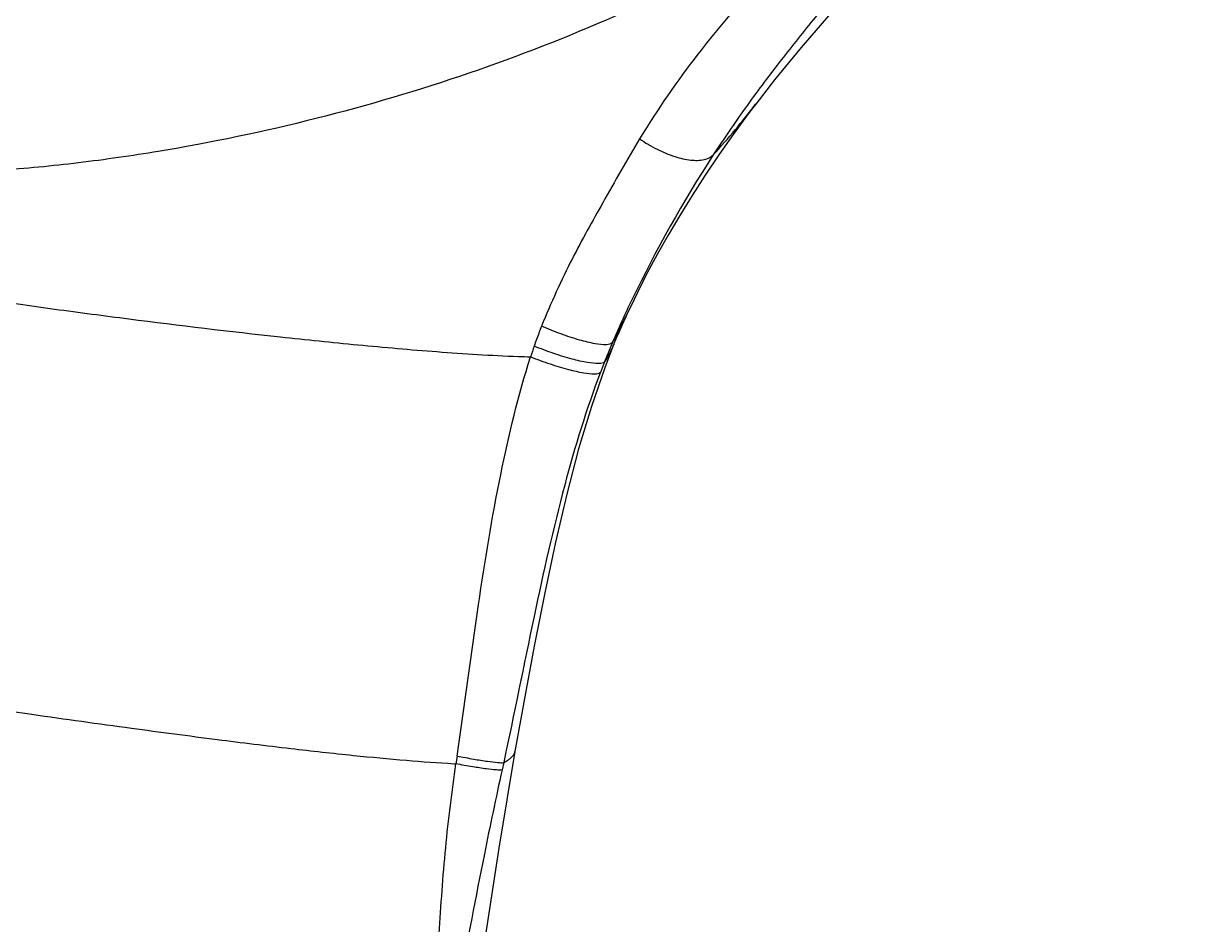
# Model space of a CAD drawing. Extents: x 13222 to 13816, y -23073 to -22653.
# Drawn here: x 13717.75 to 13735.27, y -22826.76 to -22813.33 of the extents above; entities that cross this region are included whole.
import ezdxf

# ---------------------------------------------------------------- set-up
doc = ezdxf.new("R2010")
doc.units = 0
doc.header["$MEASUREMENT"] = 0
doc.layers.get('0').update_dxf_attribs({"linetype": 'CONTINUOUS'})

msp = doc.modelspace()

# ---------------------------------------------------------------- linework, layer by layer
at = {"color": 7, "linetype": 'Continuous'}
for p, q in [((13728.936, -22814.17), (13728.654, -22814.533)), ((13728.664, -22814.521), (13728.544, -22814.679)), ((13728.664, -22814.521), (13728.654, -22814.534)), ((13728.544, -22814.679), (13728.32, -22814.986)), ((13726.52, -22818.087), (13726.402, -22818.374)), ((13724.205, -22824.247), (13724.188, -22824.363)), ((13724.9, -22824.343), (13724.876, -22824.453))]:
    msp.add_line(p, q, dxfattribs=at)
for points in [[(13735.265, -22807.805), (13734.497, -22808.499), (13733.958, -22808.994), (13733.438, -22809.478), (13732.936, -22809.952), (13732.444, -22810.423), (13731.966, -22810.889), (13731.503, -22811.349), (13731.047, -22811.812), (13730.598, -22812.28), (13730.161, -22812.748), (13729.738, -22813.217), (13729.331, -22813.689), (13728.936, -22814.17)], [(13728.32, -22814.986), (13728.106, -22815.29), (13727.903, -22815.592)], [(13727.903, -22815.592), (13727.709, -22815.893), (13727.525, -22816.19), (13727.352, -22816.484), (13727.188, -22816.774), (13727.035, -22817.059), (13726.892, -22817.34), (13726.782, -22817.566)], [(13726.782, -22817.566), (13726.756, -22817.624), (13726.72, -22817.701), (13726.685, -22817.778), (13726.649, -22817.857), (13726.614, -22817.938), (13726.578, -22818.022), (13726.543, -22818.107), (13726.539, -22818.118)], [(13726.537, -22818.119), (13726.41, -22818.447), (13726.206, -22819.036), (13726.016, -22819.669), (13725.839, -22820.345), (13725.672, -22821.061), (13725.512, -22821.814), (13725.355, -22822.608), (13725.199, -22823.444), (13725.068, -22824.178)], [(13725.068, -22824.179), (13724.827, -22825.617), (13724.578, -22827.233), (13724.34, -22828.872), (13724.113, -22830.515), (13723.892, -22832.16), (13723.673, -22833.83), (13723.452, -22835.54), (13723.229, -22837.283)]]:
    msp.add_lwpolyline(points, dxfattribs=at)
for centre, radius, start, end in [((13720.196, -22808.104), 10.624, 317.445, 322.76), ((13744.6, -22826.02), 19.747, 147.0847, 154.2823), ((13740.324, -22823.96), 15.002, 154.2856, 156.953), ((13715.037, -22811.979), 13.007, 331.9916, 334.513), ((13734.948, -22821.424), 10.141, 161.089, 162.0426), ((13739.532, -22823.558), 14.116, 158.4564, 159.1304)]:
    msp.add_arc(centre, radius, start, end, dxfattribs=at)
for points, start_tangent, end_tangent in [([(13730.094, -22811.327), (13729.629, -22811.618), (13728.631, -22812.197), (13726.559, -22813.222), (13724.38, -22814.073), (13722.104, -22814.748), (13719.755, -22815.238), (13718.567, -22815.408), (13717.974, -22815.472), (13717.383, -22815.521)], (-0.842395, -0.53886), (-0.997545, -0.070021)), ([(13730.094, -22811.327), (13729.462, -22811.933), (13728.562, -22812.871), (13727.794, -22813.787), (13726.924, -22815.05)], (-0.739073, -0.673625), (-0.523031, -0.852314)), ([(13731.024, -22811.505), (13730.522, -22812.077), (13730.022, -22812.661), (13729.509, -22813.279), (13729.005, -22813.913), (13728.5, -22814.589), (13728.022, -22815.289)], (-0.662461, -0.749096), (-0.545052, -0.838403)), ([(13726.924, -22815.05), (13726.375, -22816.005), (13725.924, -22816.831), (13725.464, -22817.84)], (-0.516621, -0.856214), (-0.381715, -0.92428)), ([(13726.924, -22815.05), (13727.185, -22815.205), (13727.448, -22815.314), (13727.689, -22815.366), (13727.887, -22815.358), (13728.022, -22815.289)], (0.823097, -0.567901), (0.715127, 0.698995)), ([(13717.125, -22817.43), (13718.211, -22817.586), (13719.316, -22817.732), (13721.573, -22818.001), (13722.728, -22818.119), (13723.906, -22818.221), (13725.117, -22818.292), (13725.301, -22818.298)], (0.988926, -0.148406), (0.999547, -0.030087)), ([(13725.464, -22817.84), (13725.426, -22817.939), (13725.389, -22818.039), (13725.354, -22818.138)], (-0.362226, -0.93209), (-0.323088, -0.946369)), ([(13726.521, -22818.087), (13726.433, -22818.117), (13726.263, -22818.103), (13726.03, -22818.048), (13725.754, -22817.958), (13725.464, -22817.84)], (-0.655194, -0.755461), (-0.914189, 0.405288)), ([(13726.402, -22818.374), (13726.317, -22818.398), (13726.15, -22818.384), (13725.919, -22818.332), (13725.645, -22818.247), (13725.354, -22818.138)], (-0.685446, -0.728124), (-0.926292, 0.376805)), ([(13726.537, -22818.119), (13726.402, -22818.374)], (-0.375713, -0.926736), (-0.550453, -0.834866)), ([(13724.205, -22824.247), (13724.525, -22821.989), (13724.856, -22820.054), (13725.301, -22818.298)], (0.145535, 0.989353), (0.30253, 0.95314)), ([(13725.301, -22818.298), (13725.591, -22818.403), (13725.864, -22818.485), (13726.094, -22818.536), (13726.258, -22818.551), (13726.342, -22818.529)], (0.931031, -0.36494), (0.699722, 0.714415)), ([(13726.342, -22818.529), (13725.809, -22820.209), (13725.353, -22822.165), (13724.9, -22824.343)], (-0.356651, -0.934238), (-0.209397, -0.977831)), ([(13716.147, -22823.372), (13717.873, -22823.624), (13719.356, -22823.831), (13720.632, -22823.999), (13721.728, -22824.134), (13722.663, -22824.236), (13723.451, -22824.31), (13724.157, -22824.361), (13724.188, -22824.363)], (0.989012, -0.147836), (0.998317, -0.057993)), ([(13724.205, -22824.247), (13724.453, -22824.292), (13724.661, -22824.325), (13724.814, -22824.342), (13724.9, -22824.343)], (0.982227, -0.187697), (0.986467, 0.163957)), ([(13724.9, -22824.343), (13724.951, -22824.315), (13724.993, -22824.286), (13725.049, -22824.226), (13725.068, -22824.179)], (0.896133, 0.443786), (0.185049, 0.982729)), ([(13717.776, -22874.063), (13717.932, -22872.821), (13718.09, -22871.58), (13718.248, -22870.339), (13718.408, -22869.098), (13718.563, -22867.893), (13718.719, -22866.688), (13718.875, -22865.482), (13719.032, -22864.277), (13719.183, -22863.114), (13719.335, -22861.951), (13719.487, -22860.788), (13719.639, -22859.625), (13719.785, -22858.512), (13719.932, -22857.398), (13720.079, -22856.284), (13720.225, -22855.17), (13720.366, -22854.112), (13720.505, -22853.053), (13720.645, -22851.995), (13720.785, -22850.937), (13720.917, -22849.94), (13721.049, -22848.943), (13721.18, -22847.946), (13721.313, -22846.95), (13721.436, -22846.01), (13721.56, -22845.07), (13721.685, -22844.13), (13721.811, -22843.19), (13721.931, -22842.295), (13722.051, -22841.399), (13722.171, -22840.503), (13722.291, -22839.607), (13722.408, -22838.743), (13722.525, -22837.88), (13722.642, -22837.016), (13722.759, -22836.153), (13722.872, -22835.325), (13722.984, -22834.499), (13723.096, -22833.672), (13723.206, -22832.845), (13723.31, -22832.07), (13723.413, -22831.294), (13723.517, -22830.519), (13723.623, -22829.744), (13723.716, -22829.035), (13723.804, -22828.326), (13723.879, -22827.614), (13723.938, -22826.897), (13723.982, -22826.255), (13724.036, -22825.614), (13724.106, -22824.981), (13724.188, -22824.363)], (0.123726, 0.992316), (0.143179, 0.989697)), ([(13724.876, -22824.453), (13724.612, -22825.707), (13724.245, -22827.63), (13723.918, -22829.533), (13723.634, -22831.304), (13723.337, -22833.221), (13723.043, -22835.154), (13722.732, -22837.253), (13722.409, -22839.505), (13722.056, -22842.018), (13721.638, -22845.034), (13721.184, -22848.362), (13720.782, -22851.325), (13720.399, -22854.16), (13719.973, -22857.325), (13719.506, -22860.827), (13719.063, -22864.176), (13718.663, -22867.225), (13718.231, -22870.549), (13717.776, -22874.063)], (-0.216153, -0.976359), (-0.12787, -0.991791)), ([(13724.876, -22824.453), (13724.793, -22824.454), (13724.644, -22824.438), (13724.439, -22824.407), (13724.188, -22824.363)], (-0.984629, -0.174661), (-0.982855, 0.184379))]:
    msp.add_spline(points, degree=3, dxfattribs=dict(at, start_tangent=start_tangent, end_tangent=end_tangent))

doc.saveas('drawing.dxf')
